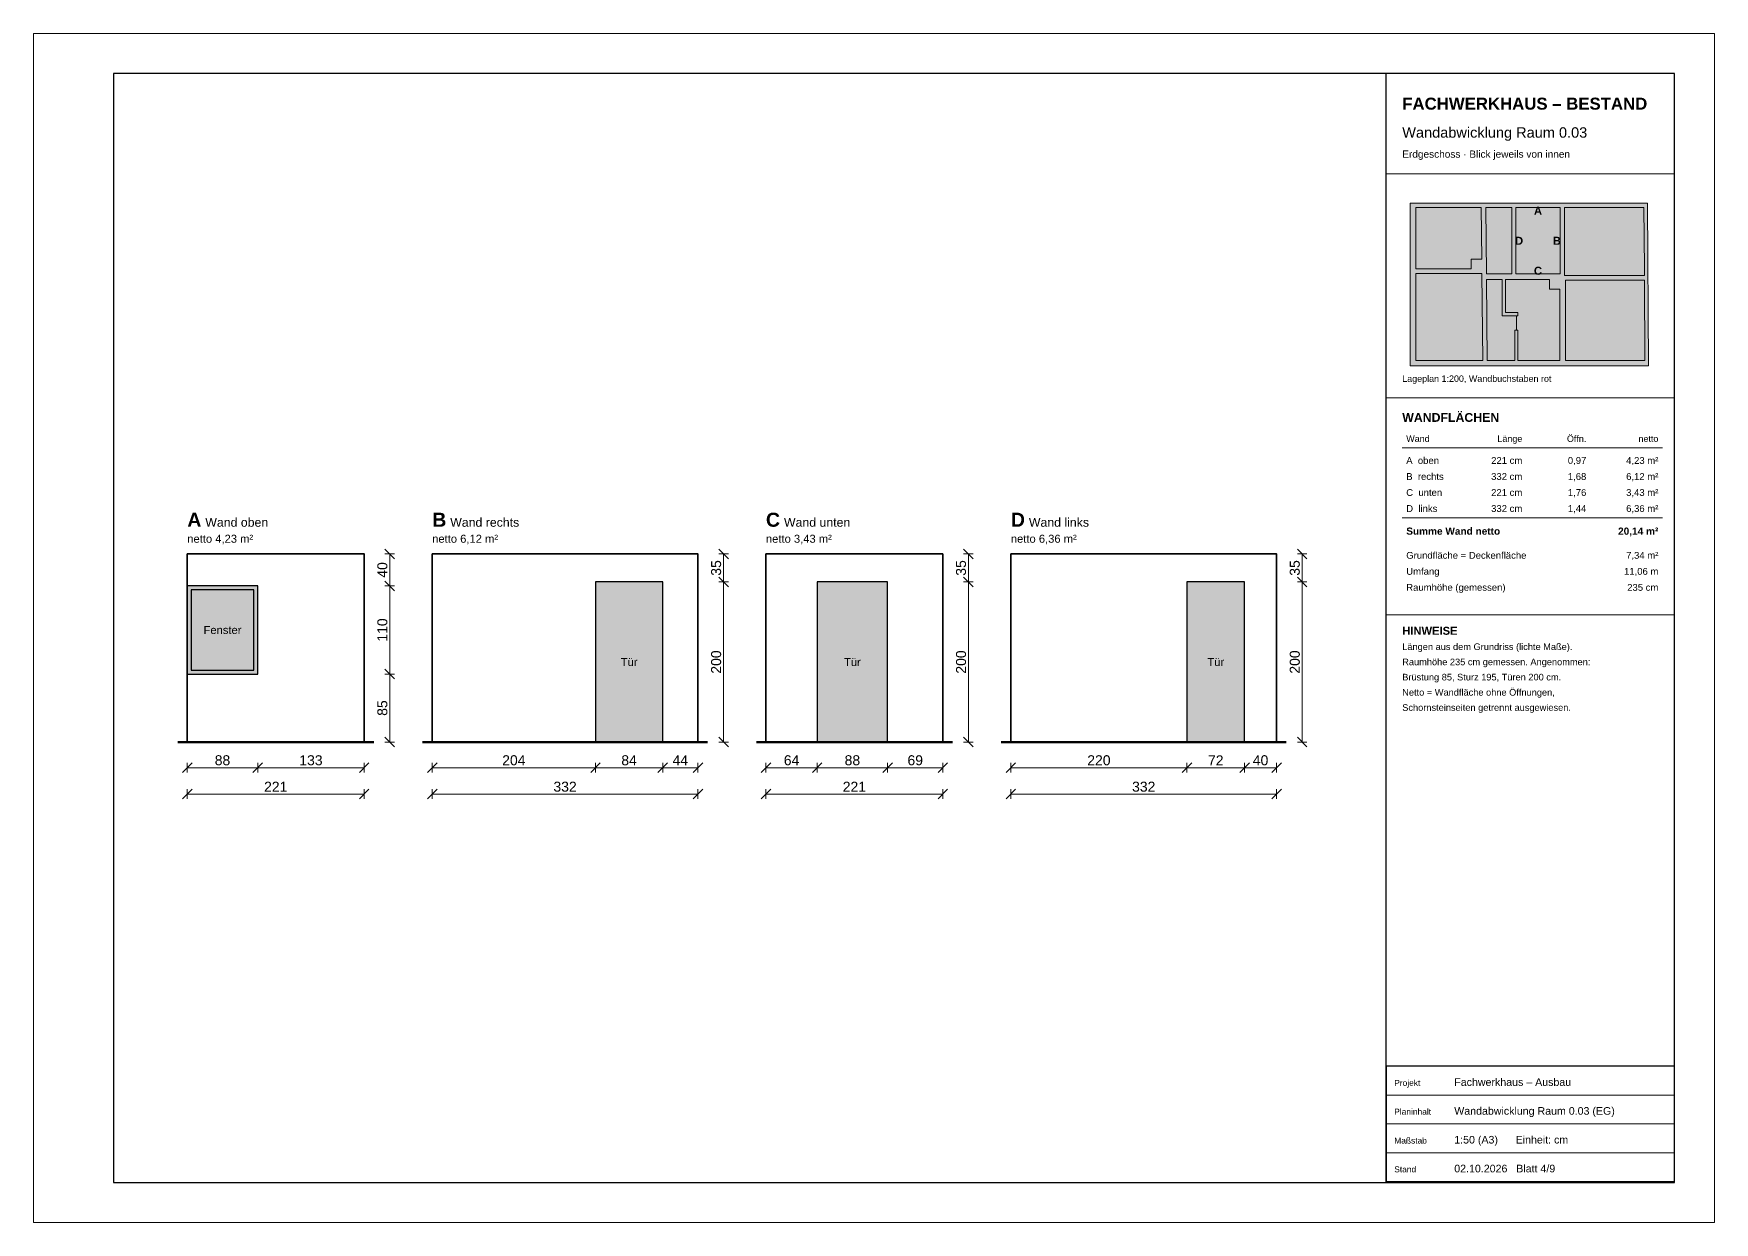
# Model space of a CAD drawing. Header units: centimetres. Extents: x 0 to 18200, y 0 to 1485.
# Drawn here: x 4600 to 6700, y 0 to 1485 of the extents above; entities that cross this region are included whole.
import ezdxf
from ezdxf.enums import TextEntityAlignment as Align

# ---------------------------------------------------------------- set-up
doc = ezdxf.new("R2010")
doc.units = ezdxf.units.CM
for name, color, linetype, lineweight in [('ABW_BODEN', 7, 'Continuous', 50), ('ABW_OEFFNUNG', 7, 'Continuous', 25), ('ABW_TEXT', 7, 'Continuous', 18), ('ABW_WAND', 7, 'Continuous', 35), ('BEMASSUNG', 7, 'Continuous', 18), ('FENSTER', 7, 'Continuous', 25), ('PLANKOPF', 7, 'Continuous', 25), ('PLANKOPF_DUENN', 7, 'Continuous', 13), ('WAND_FUELLUNG', 8, 'Continuous', 0)]:
    doc.layers.add(name, color=color, linetype=linetype, lineweight=lineweight)
doc.styles.add('PLAN', font='arial.ttf')
doc.styles.add('PLAN_FETT', font='arialbd.ttf')
doc.dimstyles.new('BESTAND_1_50', dxfattribs={"dimscale": 5, "dimtxt": 2.5, "dimasz": 1.5, "dimexe": 1.2, "dimexo": 0, "dimgap": 0.6, "dimtad": 1, "dimdec": 0, "dimtxsty": 'PLAN', "dimtsz": 1.2, "dimcen": 2.5, "dimclrd": 7, "dimclre": 7, "dimclrt": 7, "dimazin": 3, "dimtfac": 1, "dimtmove": 2, "dimatfit": 3, "dimlwd": 18, "dimlwe": 13})

msp = doc.modelspace()

# ---------------------------------------------------------------- hatches: boundary and pattern name
at = {"layer": 'ABW_OEFFNUNG', "true_color": 0xffffff}
h = msp.add_hatch(color=7, dxfattribs=at)
h.dxf.hatch_style = 1
h.paths.add_polyline_path([(5386, 600), (5386, 800), (5302, 800), (5302, 600)])
h = msp.add_hatch(color=7, dxfattribs=at)
h.dxf.hatch_style = 1
h.paths.add_polyline_path([(5667, 600), (5667, 800), (5579, 800), (5579, 600)])
h = msp.add_hatch(color=7, dxfattribs=at)
h.dxf.hatch_style = 1
h.paths.add_polyline_path([(6113, 600), (6113, 800), (6041, 800), (6041, 600)])
h = msp.add_hatch(color=7, dxfattribs=at)
h.dxf.hatch_style = 1
h.paths.add_polyline_path([(4880, 685), (4880, 795), (4792, 795), (4792, 685)])
at = {"layer": 'WAND_FUELLUNG', "true_color": 0xa0a0a0}
h = msp.add_hatch(color=7, dxfattribs=at)
h.dxf.hatch_style = 1
h.paths.add_polyline_path([(6320, 1070), (6617.8, 1070), (6616.5, 1273.2), (6320, 1273.2)])
at = {"layer": 'WAND_FUELLUNG', "true_color": 0xffffff}
h = msp.add_hatch(color=7, dxfattribs=at)
h.dxf.hatch_style = 1
h.paths.add_polyline_path([(6396, 1203.2), (6396, 1191), (6326.8, 1191), (6326.8, 1267.8), (6408.8, 1267.8), (6409.4, 1203.2)])
h = msp.add_hatch(color=7, dxfattribs=at)
h.dxf.hatch_style = 1
h.paths.add_polyline_path([(6415.1, 1184.8), (6414.3, 1267.8), (6447, 1267.8), (6447, 1184.8)])
at = {"layer": 'WAND_FUELLUNG', "true_color": 0xf0c8be}
h = msp.add_hatch(color=7, dxfattribs=at)
h.dxf.hatch_style = 1
h.paths.add_polyline_path([(6452, 1184.8), (6452, 1267.8), (6507.2, 1267.8), (6507.2, 1184.8)])
at = {"layer": 'WAND_FUELLUNG', "true_color": 0xffffff}
h = msp.add_hatch(color=7, dxfattribs=at)
h.dxf.hatch_style = 1
h.paths.add_polyline_path([(6612.5, 1191.9), (6612.5, 1182.8), (6514, 1182.8), (6512.8, 1182.8), (6512.8, 1267.8), (6612, 1267.8)])
h = msp.add_hatch(color=7, dxfattribs=at)
h.dxf.hatch_style = 1
h.paths.add_polyline_path([(6409.6, 1185.5), (6410.7, 1076.8), (6326.8, 1076.8), (6326.8, 1185.5)])
h = msp.add_hatch(color=7, dxfattribs=at)
h.dxf.hatch_style = 1
h.paths.add_polyline_path([(6450.8, 1114.5), (6450.8, 1076.8), (6416.2, 1076.8), (6415.2, 1178), (6435, 1178), (6435, 1136.8), (6435, 1132.5), (6439.2, 1132.5), (6452.6, 1132.5), (6452.6, 1114.5)])
h = msp.add_hatch(color=7, dxfattribs=at)
h.dxf.hatch_style = 1
h.paths.add_polyline_path([(6454.5, 1114.5), (6452.6, 1114.5), (6452.6, 1132.5), (6454.5, 1132.5), (6454.5, 1136.8), (6439.2, 1136.8), (6439.2, 1178), (6452.6, 1178), (6493.8, 1178), (6493.8, 1165.8), (6507, 1165.8), (6507, 1076.8), (6454.5, 1076.8)])
h = msp.add_hatch(color=7, dxfattribs=at)
h.dxf.hatch_style = 1
h.paths.add_polyline_path([(6613.2, 1076.8), (6514, 1076.8), (6514, 1177.2), (6612.6, 1177.2)])

# ---------------------------------------------------------------- linework, layer by layer
at = {"layer": 'ABW_BODEN'}
for p, q in [((4780, 600), (5025, 600)), ((5086, 600), (5442, 600)), ((5503, 600), (5748, 600)), ((5809, 600), (6165, 600))]:
    msp.add_line(p, q, dxfattribs=at)
at = {"layer": 'ABW_OEFFNUNG'}
for points in [[(5386, 600), (5386, 800), (5302, 800), (5302, 600)], [(5667, 600), (5667, 800), (5579, 800), (5579, 600)], [(6113, 600), (6113, 800), (6041, 800), (6041, 600)], [(4880, 685), (4880, 795), (4792, 795), (4792, 685)]]:
    msp.add_lwpolyline(points, close=True, dxfattribs=at)
at = {"layer": 'ABW_WAND'}
for points in [[(5013, 600), (5013, 835), (4792, 835), (4792, 600)], [(5430, 600), (5430, 835), (5098, 835), (5098, 600)], [(5736, 600), (5736, 835), (5515, 835), (5515, 600)], [(6153, 600), (6153, 835), (5821, 835), (5821, 600)]]:
    msp.add_lwpolyline(points, close=True, dxfattribs=at)
at = {"layer": 'FENSTER'}
msp.add_lwpolyline([(4875, 690), (4875, 790), (4797, 790), (4797, 690)], close=True, dxfattribs=at)
at = {"layer": 'PLANKOPF'}
msp.add_line((6290, 50), (6290, 1435), dxfattribs=at)
for points in [[(4700, 50), (6650, 50), (6650, 1435), (4700, 1435)], [(6290, 50), (6650, 50), (6650, 195), (6290, 195)]]:
    msp.add_lwpolyline(points, close=True, dxfattribs=at)
at = {"layer": 'PLANKOPF_DUENN'}
for p, q in [((6290, 1310), (6650, 1310)), ((6290, 1030), (6650, 1030)), ((6310, 967.5), (6635, 967.5)), ((6310, 880), (6635, 880)), ((6290, 759), (6650, 759)), ((6290, 159), (6650, 159)), ((6290, 123), (6650, 123)), ((6290, 87), (6650, 87)), ((6290, 51), (6650, 51))]:
    msp.add_line(p, q, dxfattribs=at)
for points in [[(4600, 0), (6700, 0), (6700, 1485), (4600, 1485)], [(6320, 1070), (6617.8, 1070), (6616.5, 1273.2), (6320, 1273.2)], [(6396, 1203.2), (6396, 1191), (6326.8, 1191), (6326.8, 1267.8), (6408.8, 1267.8), (6409.4, 1203.2)], [(6415.1, 1184.8), (6414.3, 1267.8), (6447, 1267.8), (6447, 1184.8)], [(6452, 1184.8), (6452, 1267.8), (6507.2, 1267.8), (6507.2, 1184.8)], [(6612.5, 1191.9), (6612.5, 1182.8), (6514, 1182.8), (6512.8, 1182.8), (6512.8, 1267.8), (6612, 1267.8)], [(6409.6, 1185.5), (6410.7, 1076.8), (6326.8, 1076.8), (6326.8, 1185.5)], [(6450.8, 1114.5), (6450.8, 1076.8), (6416.2, 1076.8), (6415.2, 1178), (6435, 1178), (6435, 1136.8), (6435, 1132.5), (6439.2, 1132.5), (6452.6, 1132.5), (6452.6, 1114.5)], [(6454.5, 1114.5), (6452.6, 1114.5), (6452.6, 1132.5), (6454.5, 1132.5), (6454.5, 1136.8), (6439.2, 1136.8), (6439.2, 1178), (6452.6, 1178), (6493.8, 1178), (6493.8, 1165.8), (6507, 1165.8), (6507, 1076.8), (6454.5, 1076.8)], [(6613.2, 1076.8), (6514, 1076.8), (6514, 1177.2), (6612.6, 1177.2)]]:
    msp.add_lwpolyline(points, close=True, dxfattribs=at)

# ---------------------------------------------------------------- texts
at = {"layer": 'ABW_TEXT'}
for s, height, style, p in [('A', 17.5, 'PLAN_FETT', (4792, 869)), ('B', 17.5, 'PLAN_FETT', (5098, 869)), ('C', 17.5, 'PLAN_FETT', (5515, 869)), ('D', 17.5, 'PLAN_FETT', (5821, 869)), ('Wand oben', 11, 'PLAN', (4814.5, 869)), ('Wand rechts', 11, 'PLAN', (5120.5, 869)), ('Wand unten', 11, 'PLAN', (5537.5, 869)), ('Wand links', 11, 'PLAN', (5843.5, 869)), ('netto 4,23 m²', 10, 'PLAN', (4792, 849)), ('netto 6,12 m²', 10, 'PLAN', (5098, 849)), ('netto 3,43 m²', 10, 'PLAN', (5515, 849)), ('netto 6,36 m²', 10, 'PLAN', (5821, 849))]:
    msp.add_text(s, height=height, dxfattribs=dict(at, style=style)).set_placement(p)
at = {"layer": 'ABW_TEXT', "style": 'PLAN'}
for s, p in [('Fenster', (4836, 740)), ('Tür', (5344, 700)), ('Tür', (5623, 700)), ('Tür', (6077, 700))]:
    msp.add_text(s, height=10, dxfattribs=at).set_placement(p, align=Align.MIDDLE_CENTER)
at = {"layer": 'PLANKOPF'}
for s, height, style, p in [('FACHWERKHAUS – BESTAND', 15, 'PLAN_FETT', (6310, 1390)), ('Wandabwicklung Raum 0.03', 13, 'PLAN', (6310, 1355)), ('Erdgeschoss · Blick jeweils von innen', 9, 'PLAN', (6310, 1330)), ('Lageplan 1:200, Wandbuchstaben rot', 8, 'PLAN', (6310, 1050)), ('WANDFLÄCHEN', 11, 'PLAN_FETT', (6310, 1000)), ('Wand', 8, 'PLAN', (6315, 975)), ('A  oben', 8.5, 'PLAN', (6315, 947.5)), ('B  rechts', 8.5, 'PLAN', (6315, 927.5)), ('C  unten', 8.5, 'PLAN', (6315, 907.5)), ('D  links', 8.5, 'PLAN', (6315, 887.5)), ('Summe Wand netto', 9, 'PLAN_FETT', (6315, 859)), ('Grundfläche = Deckenfläche', 8.5, 'PLAN', (6315, 829)), ('Umfang', 8.5, 'PLAN', (6315, 809)), ('Raumhöhe (gemessen)', 8.5, 'PLAN', (6315, 789)), ('HINWEISE', 10, 'PLAN_FETT', (6310, 734)), ('Längen aus dem Grundriss (lichte Maße).', 8.25, 'PLAN', (6310, 715)), ('Raumhöhe 235 cm gemessen. Angenommen:', 8.25, 'PLAN', (6310, 696)), ('Brüstung 85, Sturz 195, Türen 200 cm.', 8.25, 'PLAN', (6310, 677)), ('Netto = Wandfläche ohne Öffnungen,', 8.25, 'PLAN', (6310, 658)), ('Schornsteinseiten getrennt ausgewiesen.', 8.25, 'PLAN', (6310, 639)), ('Projekt', 7.5, 'PLAN', (6300, 170.5)), ('Fachwerkhaus – Ausbau', 9.5, 'PLAN', (6375, 170.5)), ('Planinhalt', 7.5, 'PLAN', (6300, 134.5)), ('Wandabwicklung Raum 0.03 (EG)', 9.5, 'PLAN', (6375, 134.5)), ('Maßstab', 7.5, 'PLAN', (6300, 98.5)), ('1:50 (A3)      Einheit: cm', 9.5, 'PLAN', (6375, 98.5)), ('Stand', 7.5, 'PLAN', (6300, 62.5)), ('02.10.2026   Blatt 4/9', 9.5, 'PLAN', (6375, 62.5))]:
    msp.add_text(s, height=height, dxfattribs=dict(at, style=style)).set_placement(p)
at = {"layer": 'PLANKOPF', "true_color": 0xc81e1e, "style": 'PLAN_FETT'}
for s, p in [('A', (6479.6, 1263.8)), ('D', (6456, 1226.2)), ('B', (6503.2, 1226.2)), ('C', (6479.6, 1188.8))]:
    msp.add_text(s, height=10, dxfattribs=at).set_placement(p, align=Align.MIDDLE_CENTER)
at = {"layer": 'PLANKOPF'}
for s, height, style, p in [('Länge', 8, 'PLAN', (6460, 975)), ('Öffn.', 8, 'PLAN', (6540, 975)), ('netto', 8, 'PLAN', (6630, 975)), ('221 cm', 8.5, 'PLAN', (6460, 947.5)), ('0,97', 8.5, 'PLAN', (6540, 947.5)), ('4,23 m²', 8.5, 'PLAN', (6630, 947.5)), ('332 cm', 8.5, 'PLAN', (6460, 927.5)), ('1,68', 8.5, 'PLAN', (6540, 927.5)), ('6,12 m²', 8.5, 'PLAN', (6630, 927.5)), ('221 cm', 8.5, 'PLAN', (6460, 907.5)), ('1,76', 8.5, 'PLAN', (6540, 907.5)), ('3,43 m²', 8.5, 'PLAN', (6630, 907.5)), ('332 cm', 8.5, 'PLAN', (6460, 887.5)), ('1,44', 8.5, 'PLAN', (6540, 887.5)), ('6,36 m²', 8.5, 'PLAN', (6630, 887.5)), ('20,14 m²', 9, 'PLAN_FETT', (6630, 859)), ('7,34 m²', 8.5, 'PLAN', (6630, 829)), ('11,06 m', 8.5, 'PLAN', (6630, 809)), ('235 cm', 8.5, 'PLAN', (6630, 789))]:
    msp.add_text(s, height=height, dxfattribs=dict(at, style=style)).set_placement(p, align=Align.RIGHT)

# ---------------------------------------------------------------- dimensions: what is measured, and where the dimension line sits
at = {"layer": 'BEMASSUNG'}
for base, p1, p2, location in [((5045, 795), (5051, 795), (5051, 835), (5035.8, 815)), ((5462, 800), (5468, 800), (5468, 835), (5452.8, 817.5)), ((5768, 800), (5774, 800), (5774, 835), (5758.8, 817.5)), ((6185, 800), (6191, 800), (6191, 835), (6175.8, 817.5)), ((5045, 685), (5051, 685), (5051, 795), (5035.8, 740)), ((5462, 600), (5468, 600), (5468, 800), (5452.8, 700)), ((5768, 600), (5774, 600), (5774, 800), (5758.8, 700)), ((6185, 600), (6191, 600), (6191, 800), (6175.8, 700)), ((5045, 600), (5051, 600), (5051, 685), (5035.8, 642.5))]:
    msp.add_linear_dim(base=base, p1=p1, p2=p2, angle=90, location=location, dimstyle='BESTAND_1_50', override={"dimtmove": 2}, dxfattribs=at).render()
for base, p1, p2, location in [((4792, 568), (4792, 562), (4880, 562), (4836, 577.2)), ((4880, 568), (4880, 562), (5013, 562), (4946.5, 577.2)), ((5098, 568), (5098, 562), (5302, 562), (5200, 577.2)), ((5302, 568), (5302, 562), (5386, 562), (5344, 577.2)), ((5386, 568), (5386, 562), (5430, 562), (5408, 577.2)), ((5515, 568), (5515, 562), (5579, 562), (5547, 577.2)), ((5579, 568), (5579, 562), (5667, 562), (5623, 577.2)), ((5667, 568), (5667, 562), (5736, 562), (5701.5, 577.2)), ((5821, 568), (5821, 562), (6041, 562), (5931, 577.2)), ((6041, 568), (6041, 562), (6113, 562), (6077, 577.2)), ((6113, 568), (6113, 562), (6153, 562), (6133, 577.2)), ((4792, 535), (4792, 529), (5013, 529), (4902.5, 544.2)), ((5098, 535), (5098, 529), (5430, 529), (5264, 544.2)), ((5515, 535), (5515, 529), (5736, 529), (5625.5, 544.2)), ((5821, 535), (5821, 529), (6153, 529), (5987, 544.2))]:
    msp.add_linear_dim(base=base, p1=p1, p2=p2, location=location, dimstyle='BESTAND_1_50', override={"dimtmove": 2}, dxfattribs=at).render()

doc.saveas('drawing.dxf')
